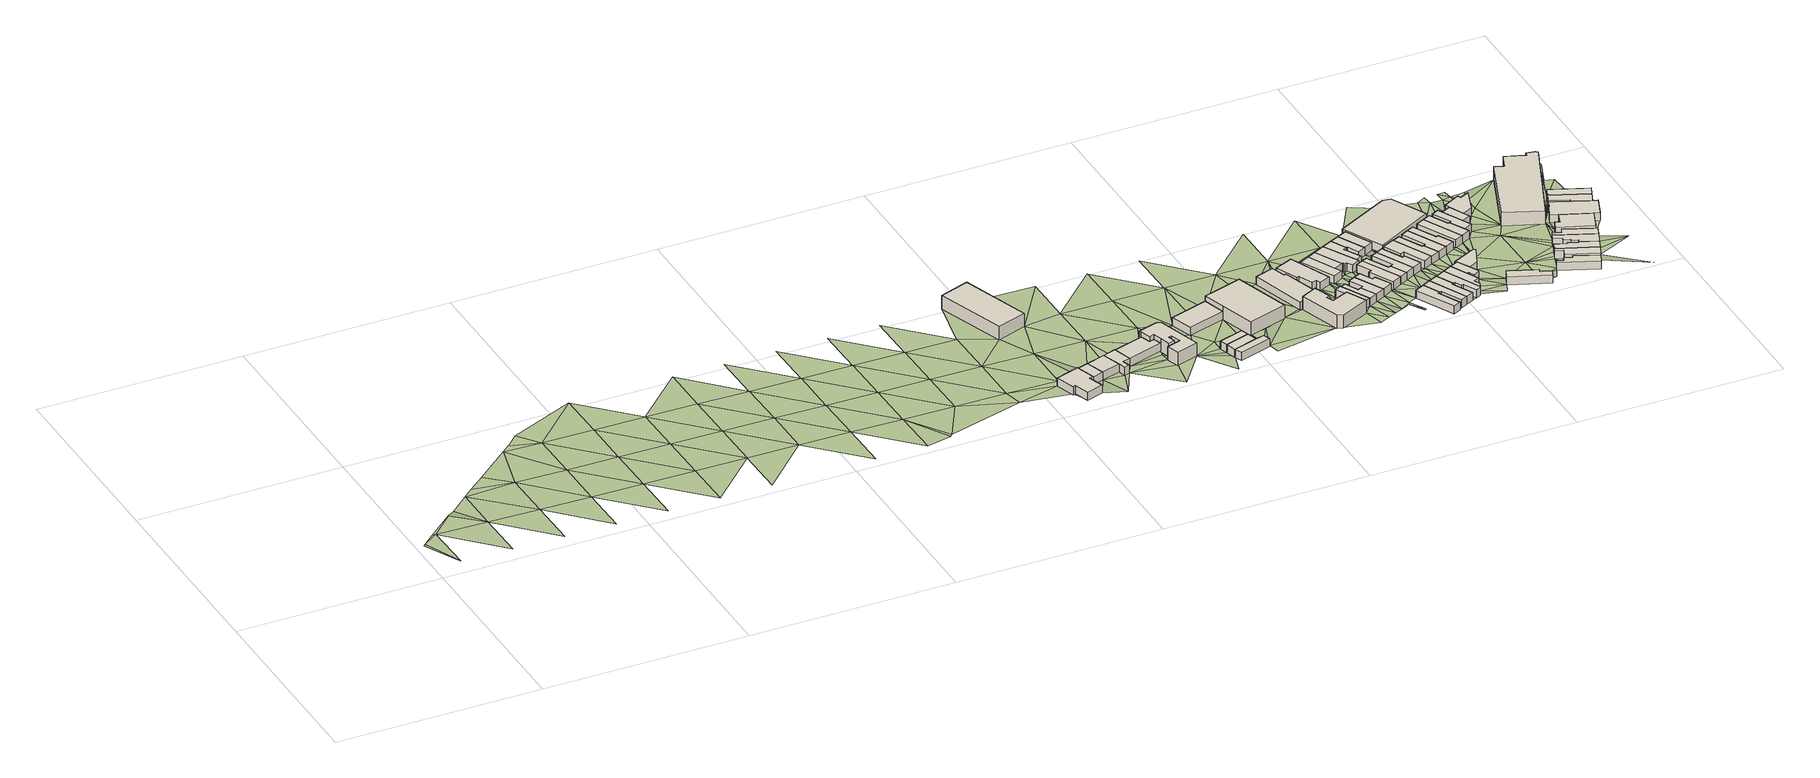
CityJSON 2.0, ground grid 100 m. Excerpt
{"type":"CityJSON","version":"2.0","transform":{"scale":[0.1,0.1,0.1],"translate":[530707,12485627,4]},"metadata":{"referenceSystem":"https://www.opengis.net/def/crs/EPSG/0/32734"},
"CityObjects":{
"building1":{"type":"Building","attributes":{"address":"10 Foundry Road Salt River Cape Town","building":"house","building:levels":1,"building_height":4.1,"plus_code":"4FRW3FC6+P85","ground_height":6.67,"roof_height":10.77},"geometry":[{"type":"Solid","lod":"1","boundaries":[[[[0,1,2,3]],[[1,4,5,2]],[[4,6,7,5]],[[6,8,9,7]],[[8,10,11,9]],[[10,12,13,11]],[[12,14,15,13]],[[14,0,3,15]],[[3,2,5,7,9,11,13,15]],[[14,12,10,8,6,4,1,0]]]]}]},
"building2":{"type":"Building","attributes":{"address":"Salt River Hall","building":"hall","building:levels":2,"amenity":"townhall","building_height":6.9,"plus_code":"4FRW3FC6+X79","ground_height":5.91,"roof_height":12.81},"geometry":[{"type":"Solid","lod":"1","boundaries":[[[[16,17,18,19]],[[17,20,21,18]],[[20,22,23,21]],[[22,16,19,23]],[[19,18,21,23]],[[22,20,17,16]]]]}]},
"building3":{"type":"Building","attributes":{"address":"14 Foundry Road Salt River Cape Town","building":"house","building:levels":1,"building_height":4.1,"plus_code":"4FRW3FC6+P9F","ground_height":6.31,"roof_height":10.41},"geometry":[{"type":"Solid","lod":"1","boundaries":[[[[24,25,26,27]],[[25,28,29,26]],[[28,30,31,29]],[[30,24,27,31]],[[27,26,29,31]],[[30,28,25,24]]]]}]},
"building4":{"type":"Building","attributes":{"address":"16 Foundry Road Salt River Cape Town","building":"house","building:levels":1,"building_height":4.1,"plus_code":"4FRW3FC6+PCJ","ground_height":6.31,"roof_height":10.41},"geometry":[{"type":"Solid","lod":"1","boundaries":[[[[32,24,27,33]],[[24,30,31,27]],[[30,34,35,31]],[[34,32,33,35]],[[33,27,31,35]],[[34,30,24,32]]]]}]},
"building5":{"type":"Building","attributes":{"address":"Foundry Road Salt River Cape Town","building":"house","building:levels":1,"building_height":4.1,"plus_code":"4FRW3FC6+PCX","ground_height":6.31,"roof_height":10.41},"geometry":[{"type":"Solid","lod":"1","boundaries":[[[[36,32,33,37]],[[32,34,35,33]],[[34,38,39,35]],[[38,40,41,39]],[[40,42,43,41]],[[42,44,45,43]],[[44,36,37,45]],[[37,33,35,39,41,43,45]],[[44,42,40,38,34,32,36]]]]}]},
"building6":{"type":"Building","attributes":{"address":"18 Foundry Road Salt River Cape Town","building":"industrial","building:levels":1,"building_height":4.1,"plus_code":"4FRW3FC6+QF5","ground_height":6.11,"roof_height":10.21},"geometry":[{"type":"Solid","lod":"1","boundaries":[[[[46,47,48,49]],[[47,50,51,48]],[[50,52,53,51]],[[52,54,55,53]],[[54,56,57,55]],[[56,46,49,57]],[[49,48,51,53,55,57]],[[56,54,52,50,47,46]]]]}]},
"building7":{"type":"Building","attributes":{"address":"24 Foundry Road Salt River Cape Town","building":"industrial","building:levels":2,"building_height":6.9,"plus_code":"4FRW3FC6+PHV","ground_height":5.75,"roof_height":12.65},"geometry":[{"type":"Solid","lod":"1","boundaries":[[[[58,59,60,61]],[[59,62,63,60]],[[62,64,65,63]],[[64,66,67,65]],[[66,68,69,67]],[[68,70,71,69]],[[70,72,73,71]],[[72,74,75,73]],[[74,76,77,75]],[[76,78,79,77]],[[78,80,81,79]],[[80,82,83,81]],[[82,84,85,83]],[[84,86,87,85]],[[86,58,61,87]],[[61,60,63,65,67,69,71,73,75,77,79,81,83,85,87]],[[86,84,82,80,78,76,74,72,70,68,66,64,62,59,58]]]]}]},
"building8":{"type":"Building","attributes":{"address":"Alfred Street Cape Town","building":"house","building:levels":1,"building_height":4.1,"plus_code":"4FRW3FC6+PMG","ground_height":5.93,"roof_height":10.03},"geometry":[{"type":"Solid","lod":"1","boundaries":[[[[88,89,90,91]],[[89,92,93,90]],[[92,94,95,93]],[[94,88,91,95]],[[91,90,93,95]],[[94,92,89,88]]]]}]},
"building9":{"type":"Building","attributes":{"address":"Alfred Street Cape Town","building":"house","building:levels":1,"building_height":4.1,"plus_code":"4FRW3FC6+MMV","ground_height":5.93,"roof_height":10.03},"geometry":[{"type":"Solid","lod":"1","boundaries":[[[[96,97,98,99]],[[97,89,90,98]],[[89,88,91,90]],[[88,96,99,91]],[[99,98,90,91]],[[88,89,97,96]]]]}]},
"building10":{"type":"Building","attributes":{"address":"26 Foundry Road Salt River Cape Town","building":"industrial","building:levels":1,"building_height":4.1,"plus_code":"4FRW3FC6+RJ5","ground_height":5.57,"roof_height":9.67},"geometry":[{"type":"Solid","lod":"1","boundaries":[[[[100,101,102,103]],[[101,104,105,102]],[[104,106,107,105]],[[106,100,103,107]],[[103,102,105,107]],[[106,104,101,100]]]]}]},
"building11":{"type":"Building","attributes":{"address":"Alfred Street Cape Town","building":"house","building:levels":1,"building_height":4.1,"plus_code":"4FRW3FC6+MMQ","ground_height":5.93,"roof_height":10.03},"geometry":[{"type":"Solid","lod":"1","boundaries":[[[[108,109,110,111]],[[109,112,113,110]],[[112,97,98,113]],[[97,96,99,98]],[[96,108,111,99]],[[111,110,113,98,99]],[[96,97,112,109,108]]]]}]},
"building12":{"type":"Building","attributes":{"address":"32 Foundry Road Salt River Cape Town","building":"industrial","building:levels":2,"building_height":6.9,"plus_code":"4FRW3FC6+QPH","ground_height":5.51,"roof_height":12.41},"geometry":[{"type":"Solid","lod":"1","boundaries":[[[[114,115,116,117]],[[115,118,119,116]],[[118,120,121,119]],[[120,122,123,121]],[[122,114,117,123]],[[117,116,119,121,123]],[[122,120,118,115,114]]]]}]},
"building13":{"type":"Building","attributes":{"address":"3 Junction Road Salt River Cape Town","building":"industrial","building:levels":1,"building_height":4.1,"plus_code":"4FRW3FC6+RR9","ground_height":5.14,"roof_height":9.24},"geometry":[{"type":"Solid","lod":"1","boundaries":[[[[124,125,126,127]],[[125,128,129,126]],[[128,130,131,129]],[[130,132,133,131]],[[132,134,135,133]],[[134,124,127,135]],[[127,126,129,131,133,135]],[[134,132,130,128,125,124]]]]}]},
"building14":{"type":"Building","attributes":{"address":"5A Junction Road Salt River Cape Town","building":"industrial","building:levels":2,"building_height":6.9,"plus_code":"4FRW3FC6+PV9","ground_height":5.91,"roof_height":12.81},"geometry":[{"type":"Solid","lod":"1","boundaries":[[[[136,137,138,139]],[[137,140,141,138]],[[140,142,143,141]],[[142,144,145,143]],[[144,146,147,145]],[[146,148,149,147]],[[148,150,151,149]],[[150,152,153,151]],[[152,136,139,153]],[[139,138,141,143,145,147,149,151,153]],[[152,150,148,146,144,142,140,137,136]]]]}]},
"building15":{"type":"Building","attributes":{"address":"38 Foundry Road Salt River Cape Town","building":"industrial","building:levels":1,"building_height":4.1,"plus_code":"4FRW3FC6+RVW","ground_height":5.14,"roof_height":9.24},"geometry":[{"type":"Solid","lod":"1","boundaries":[[[[154,155,156,157]],[[155,158,159,156]],[[158,160,161,159]],[[160,162,163,161]],[[162,164,165,163]],[[164,166,167,165]],[[166,168,169,167]],[[168,154,157,169]],[[157,156,159,161,163,165,167,169]],[[168,166,164,162,160,158,155,154]]]]}]},
"building16":{"type":"Building","attributes":{"address":"24 Greef Street Salt River Cape Town","building":"house","building:levels":1,"building_height":4.1,"plus_code":"4FRW3FC6+PWW","ground_height":5.99,"roof_height":10.09},"geometry":[{"type":"Solid","lod":"1","boundaries":[[[[170,171,172,173]],[[171,174,175,172]],[[174,176,177,175]],[[176,178,179,177]],[[178,180,181,179]],[[180,170,173,181]],[[173,172,175,177,179,181]],[[180,178,176,174,171,170]]]]}]},
"building17":{"type":"Building","attributes":{"address":"26 Greef Street Salt River Cape Town","building":"house","building:levels":1,"building_height":4.1,"plus_code":"4FRW3FC6+PXJ","ground_height":5.56,"roof_height":9.66},"geometry":[{"type":"Solid","lod":"1","boundaries":[[[[182,183,184,185]],[[183,186,187,184]],[[186,188,189,187]],[[188,190,191,189]],[[190,192,193,191]],[[192,182,185,193]],[[185,184,187,189,191,193]],[[192,190,188,186,183,182]]]]}]},
"building18":{"type":"Building","attributes":{"address":"42 Foundry Road Salt River Cape Town","building":"house","building:levels":1,"building_height":4.1,"plus_code":"4FRW3FC6+RWW","ground_height":5.12,"roof_height":9.22},"geometry":[{"type":"Solid","lod":"1","boundaries":[[[[194,195,196,197]],[[195,198,199,196]],[[198,200,201,199]],[[200,202,203,201]],[[202,194,197,203]],[[197,196,199,201,203]],[[202,200,198,195,194]]]]}]},
"building19":{"type":"Building","attributes":{"address":"28 Greef Street Salt River Cape Town","building":"house","building:levels":1,"building_height":4.1,"plus_code":"4FRW3FC6+QX7","ground_height":5.56,"roof_height":9.66},"geometry":[{"type":"Solid","lod":"1","boundaries":[[[[188,186,187,189]],[[186,204,205,187]],[[204,206,207,205]],[[206,208,209,207]],[[208,210,211,209]],[[210,188,189,211]],[[189,187,205,207,209,211]],[[210,208,206,204,186,188]]]]}]},
"building20":{"type":"Building","attributes":{"address":"44 Foundry Road Salt River Cape Town","building":"house","building:levels":1,"building_height":4.1,"plus_code":"4FRW3FC6+VW5","ground_height":5.12,"roof_height":9.22},"geometry":[{"type":"Solid","lod":"1","boundaries":[[[[195,194,197,196]],[[194,212,213,197]],[[212,214,215,213]],[[214,195,196,215]],[[196,197,213,215]],[[214,212,194,195]]]]}]},
"building21":{"type":"Building","attributes":{"address":"30 Greef Street Salt River Cape Town","building":"house","building:levels":1,"building_height":4.1,"plus_code":"4FRW3FC6+QX5","ground_height":5.56,"roof_height":9.66},"geometry":[{"type":"Solid","lod":"1","boundaries":[[[[206,204,205,207]],[[204,216,217,205]],[[216,218,219,217]],[[218,220,221,219]],[[220,222,223,221]],[[222,206,207,223]],[[207,205,217,219,221,223]],[[222,220,218,216,204,206]]]]}]},
"building22":{"type":"Building","attributes":{"address":"46 Foundry Road Salt River Cape Town","building":"house","building:levels":1,"building_height":4.1,"plus_code":"4FRW3FC6+VX3","ground_height":5.12,"roof_height":9.22},"geometry":[{"type":"Solid","lod":"1","boundaries":[[[[214,212,213,215]],[[212,224,225,213]],[[224,226,227,225]],[[226,228,229,227]],[[228,230,231,229]],[[230,232,233,231]],[[232,234,235,233]],[[234,236,237,235]],[[236,214,215,237]],[[215,213,225,227,229,231,233,235,237]],[[236,234,232,230,228,226,224,212,214]]]]}]},
"building23":{"type":"Building","attributes":{"address":"48 Foundry Road Salt River Cape Town","building":"house","building:levels":1,"building_height":4.1,"plus_code":"4FRW3FC6+VX5","ground_height":5.12,"roof_height":9.22},"geometry":[{"type":"Solid","lod":"1","boundaries":[[[[236,234,235,237]],[[234,238,239,235]],[[238,240,241,239]],[[240,242,243,241]],[[242,244,245,243]],[[244,236,237,245]],[[237,235,239,241,243,245]],[[244,242,240,238,234,236]]]]}]},
"building24":{"type":"Building","attributes":{"address":"Greef Street Salt River Cape Town","building":"house","building:levels":1,"building_height":4.1,"plus_code":"4FRW3FC7+Q2F","ground_height":5.56,"roof_height":9.66},"geometry":[{"type":"Solid","lod":"1","boundaries":[[[[246,247,248,249]],[[247,250,251,248]],[[250,252,253,251]],[[252,254,255,253]],[[254,256,257,255]],[[256,246,249,257]],[[249,248,251,253,255,257]],[[256,254,252,250,247,246]]]]}]},
"building25":{"type":"Building","attributes":{"address":"Greef Street Salt River Cape Town","building":"house","building:levels":1,"building_height":4.1,"plus_code":"4FRW3FC7+R23","ground_height":5.51,"roof_height":9.61},"geometry":[{"type":"Solid","lod":"1","boundaries":[[[[258,259,260,261]],[[259,262,263,260]],[[262,264,265,263]],[[264,266,267,265]],[[266,268,269,267]],[[268,258,261,269]],[[261,260,263,265,267,269]],[[268,266,264,262,259,258]]]]}]},
"building26":{"type":"Building","attributes":{"address":"31 Greef Street Salt River Cape Town","building":"house","building:levels":1,"building_height":4.1,"plus_code":"4FRW3FC7+M38","ground_height":5.89,"roof_height":9.99},"geometry":[{"type":"Solid","lod":"1","boundaries":[[[[270,271,272,273]],[[271,274,275,272]],[[274,276,277,275]],[[276,278,279,277]],[[278,280,281,279]],[[280,270,273,281]],[[273,272,275,277,279,281]],[[280,278,276,274,271,270]]]]}]},
"building27":{"type":"Building","attributes":{"address":"50 Foundry Road Salt River Cape Town","building":"house","building:levels":1,"building_height":4.1,"plus_code":"4FRW3FC7+V2J","ground_height":5.12,"roof_height":9.22},"geometry":[{"type":"Solid","lod":"1","boundaries":[[[[244,242,243,245]],[[242,282,283,243]],[[282,284,285,283]],[[284,286,287,285]],[[286,288,289,287]],[[288,244,245,289]],[[245,243,283,285,287,289]],[[288,286,284,282,242,244]]]]}]},
"building28":{"type":"Building","attributes":{"address":"Greef Street Salt River Cape Town","building":"house","building:levels":1,"building_height":4.1,"plus_code":"4FRW3FC7+R36","ground_height":5.51,"roof_height":9.61},"geometry":[{"type":"Solid","lod":"1","boundaries":[[[[264,262,263,265]],[[262,290,291,263]],[[290,292,293,291]],[[292,294,295,293]],[[294,296,297,295]],[[296,264,265,297]],[[265,263,291,293,295,297]],[[296,294,292,290,262,264]]]]}]},
"building29":{"type":"Building","attributes":{"address":"52 Foundry Road Salt River Cape Town","building":"house","building:levels":1,"building_height":4.1,"plus_code":"4FRW3FC7+V2P","ground_height":5.11,"roof_height":9.21},"geometry":[{"type":"Solid","lod":"1","boundaries":[[[[288,286,287,289]],[[286,298,299,287]],[[298,300,301,299]],[[300,288,289,301]],[[289,287,299,301]],[[300,298,286,288]]]]}]},
"building30":{"type":"Building","attributes":{"address":"33 Greef Street Salt River Cape Town","building":"house","building:levels":1,"building_height":4.1,"plus_code":"4FRW3FC7+M3Q","ground_height":5.89,"roof_height":9.99},"geometry":[{"type":"Solid","lod":"1","boundaries":[[[[302,270,273,303]],[[270,280,281,273]],[[280,304,305,281]],[[304,306,307,305]],[[306,308,309,307]],[[308,302,303,309]],[[303,273,281,305,307,309]],[[308,306,304,280,270,302]]]]}]},
"building31":{"type":"Building","attributes":{"address":"Greef Street Salt River Cape Town","building":"house","building:levels":1,"building_height":4.1,"plus_code":"4FRW3FC7+R33","ground_height":5.51,"roof_height":9.61},"geometry":[{"type":"Solid","lod":"1","boundaries":[[[[292,290,291,293]],[[290,310,311,291]],[[310,312,313,311]],[[312,314,315,313]],[[314,316,317,315]],[[316,292,293,317]],[[293,291,311,313,315,317]],[[316,314,312,310,290,292]]]]}]},
"building32":{"type":"Building","attributes":{"address":"35 Greef Street Salt River Cape Town","building":"house","building:levels":1,"building_height":4.1,"plus_code":"4FRW3FC7+M4F","ground_height":5.89,"roof_height":9.99},"geometry":[{"type":"Solid","lod":"1","boundaries":[[[[318,302,303,319]],[[302,308,309,303]],[[308,320,321,309]],[[320,322,323,321]],[[322,324,325,323]],[[324,318,319,325]],[[319,303,309,321,323,325]],[[324,322,320,308,302,318]]]]}]},
"building33":{"type":"Building","attributes":{"address":"37 Greef Street Salt River Cape Town","building":"house","building:levels":1,"building_height":4.1,"plus_code":"4FRW3FC7+P48","ground_height":5.76,"roof_height":9.86},"geometry":[{"type":"Solid","lod":"1","boundaries":[[[[326,327,328,329]],[[327,330,331,328]],[[330,332,333,331]],[[332,334,335,333]],[[334,336,337,335]],[[336,338,339,337]],[[338,340,341,339]],[[340,342,343,341]],[[342,326,329,343]],[[329,328,331,333,335,337,339,341,343]],[[342,340,338,336,334,332,330,327,326]]]]}]},
"building34":{"type":"Building","attributes":{"address":"40 Greef Street Salt River Cape Town","building":"house","building:levels":1,"building_height":4.1,"plus_code":"4FRW3FC7+R3Q","ground_height":5.41,"roof_height":9.51},"geometry":[{"type":"Solid","lod":"1","boundaries":[[[[344,345,346,347]],[[345,348,349,346]],[[348,350,351,349]],[[350,352,353,351]],[[352,354,355,353]],[[354,344,347,355]],[[347,346,349,351,353,355]],[[354,352,350,348,345,344]]]]}]},
"building35":{"type":"Building","attributes":{"address":"39 Greef Street Salt River Cape Town","building":"house","building:levels":1,"building_height":4.1,"plus_code":"4FRW3FC7+P52","ground_height":5.76,"roof_height":9.86},"geometry":[{"type":"Solid","lod":"1","boundaries":[[[[356,326,329,357]],[[326,342,343,329]],[[342,358,359,343]],[[358,360,361,359]],[[360,362,363,361]],[[362,364,365,363]],[[364,356,357,365]],[[357,329,343,359,361,363,365]],[[364,362,360,358,342,326,356]]]]}]},
"building36":{"type":"Building","attributes":{"address":"42 Greef Street Salt River Cape Town","building":"house","building:levels":1,"building_height":4.1,"plus_code":"4FRW3FC7+R4R","ground_height":5.11,"roof_height":9.21},"geometry":[{"type":"Solid","lod":"1","boundaries":[[[[366,367,368,369]],[[367,370,371,368]],[[370,372,373,371]],[[372,374,375,373]],[[374,376,377,375]],[[376,366,369,377]],[[369,368,371,373,375,377]],[[376,374,372,370,367,366]]]]}]},
"building37":{"type":"Building","attributes":{"address":"41 Greef Street Salt River Cape Town","building":"house","building:levels":1,"building_height":4.1,"plus_code":"4FRW3FC7+P5F","ground_height":5.76,"roof_height":9.86},"geometry":[{"type":"Solid","lod":"1","boundaries":[[[[378,356,357,379]],[[356,364,365,357]],[[364,380,381,365]],[[380,382,383,381]],[[382,384,385,383]],[[384,386,387,385]],[[386,388,389,387]],[[388,378,379,389]],[[379,357,365,381,383,385,387,389]],[[388,386,384,382,380,364,356,378]]]]}]},
"building38":{"type":"Building","attributes":{"address":"70 Foundry Road Salt River Cape Town","building":"industrial","building:levels":1,"building_height":4.1,"plus_code":"4FRW3FC7+W46","ground_height":4.76,"roof_height":8.86},"geometry":[{"type":"Solid","lod":"1","boundaries":[[[[390,391,392,393]],[[391,394,395,392]],[[394,396,397,395]],[[396,398,399,397]],[[398,390,393,399]],[[393,392,395,397,399]],[[398,396,394,391,390]]]]}]},
"building39":{"type":"Building","attributes":{"address":"44 Greef Street Salt River Cape Town","building":"house","building:levels":1,"building_height":4.1,"plus_code":"4FRW3FC7+R4X","ground_height":5.04,"roof_height":9.14},"geometry":[{"type":"Solid","lod":"1","boundaries":[[[[400,401,402,403]],[[401,404,405,402]],[[404,406,407,405]],[[406,408,409,407]],[[408,410,411,409]],[[410,400,403,411]],[[403,402,405,407,409,411]],[[410,408,406,404,401,400]]]]}]},
"building40":{"type":"Building","attributes":{"address":"43 Greef Street Salt River Cape Town","building":"house","building:levels":1,"building_height":4.1,"plus_code":"4FRW3FC7+Q54","ground_height":5.41,"roof_height":9.51},"geometry":[{"type":"Solid","lod":"1","boundaries":[[[[412,413,414,415]],[[413,416,417,414]],[[416,418,419,417]],[[418,420,421,419]],[[420,422,423,421]],[[422,412,415,423]],[[415,414,417,419,421,423]],[[422,420,418,416,413,412]]]]}]},
"building41":{"type":"Building","attributes":{"address":"46 Greef Street Salt River Cape Town","building":"house","building:levels":1,"building_height":4.1,"plus_code":"4FRW3FC7+V52","ground_height":5.04,"roof_height":9.14},"geometry":[{"type":"Solid","lod":"1","boundaries":[[[[401,424,425,402]],[[424,426,427,425]],[[426,428,429,427]],[[428,430,431,429]],[[430,404,405,431]],[[404,401,402,405]],[[402,425,427,429,431,405]],[[404,430,428,426,424,401]]]]}]},
"building42":{"type":"Building","attributes":{"address":"48 Greef Street Salt River Cape Town","building":"house","building:levels":1,"building_height":4.1,"plus_code":"4FRW3FC7+V55","ground_height":5.04,"roof_height":9.14},"geometry":[{"type":"Solid","lod":"1","boundaries":[[[[432,433,434,435]],[[433,436,437,434]],[[436,438,439,437]],[[438,432,435,439]],[[435,434,437,439]],[[438,436,433,432]]]]}]},
"building43":{"type":"Building","attributes":{"address":"23 Westminster Road Salt River Cape Town","building":"house","building:levels":1,"building_height":4.1,"plus_code":"4FRW3FC7+M7F","ground_height":5.76,"roof_height":9.86},"geometry":[{"type":"Solid","lod":"1","boundaries":[[[[440,441,442,443]],[[441,444,445,442]],[[444,446,447,445]],[[446,448,449,447]],[[448,450,451,449]],[[450,440,443,451]],[[443,442,445,447,449,451]],[[450,448,446,444,441,440]]]]}]},
"building44":{"type":"Building","attributes":{"address":"50 Greef Street Salt River Cape Town","building":"house","building:levels":1,"building_height":4.1,"plus_code":"4FRW3FC7+V63","ground_height":5.04,"roof_height":9.14},"geometry":[{"type":"Solid","lod":"1","boundaries":[[[[452,453,454,455]],[[453,456,457,454]],[[456,458,459,457]],[[458,432,435,459]],[[432,438,439,435]],[[438,460,461,439]],[[460,452,455,461]],[[455,454,457,459,435,439,461]],[[460,438,432,458,456,453,452]]]]}]},
"building45":{"type":"Building","attributes":{"address":"10 Westminster Road Salt River Cape Town","building":"house","building:levels":1,"building_height":4.1,"plus_code":"4FRW3FC7+V6M","ground_height":4.92,"roof_height":9.02},"geometry":[{"type":"Solid","lod":"1","boundaries":[[[[462,463,464,465]],[[463,466,467,464]],[[466,468,469,467]],[[468,470,471,469]],[[470,472,473,471]],[[472,474,475,473]],[[474,476,477,475]],[[476,462,465,477]],[[465,464,467,469,471,473,475,477]],[[476,474,472,470,468,466,463,462]]]]}]},
"building46":{"type":"Building","attributes":{"address":"8 Westminster Road Salt River Cape Town","building":"house","building:levels":1,"building_height":4.1,"plus_code":"4FRW3FC7+V6Q","ground_height":4.92,"roof_height":9.02},"geometry":[{"type":"Solid","lod":"1","boundaries":[[[[462,476,477,465]],[[476,478,479,477]],[[478,480,481,479]],[[480,482,483,481]],[[482,462,465,483]],[[465,477,479,481,483]],[[482,480,478,476,462]]]]}]},
"building47":{"type":"Building","attributes":{"address":"6 Westminster Road Salt River Cape Town","building":"house","building:levels":1,"building_height":4.1,"plus_code":"4FRW3FC7+V7V","ground_height":4.92,"roof_height":9.02},"geometry":[{"type":"Solid","lod":"1","boundaries":[[[[482,480,481,483]],[[480,484,485,481]],[[484,486,487,485]],[[486,488,489,487]],[[488,490,491,489]],[[490,492,493,491]],[[492,482,483,493]],[[483,481,485,487,489,491,493]],[[492,490,488,486,484,480,482]]]]}]},
"building48":{"type":"Building","attributes":{"address":"26 Portland Road Salt River Cape Town","building":"house","building:levels":1,"building_height":4.1,"plus_code":"4FRW3FC7+M9F","ground_height":5.44,"roof_height":9.54},"geometry":[{"type":"Solid","lod":"1","boundaries":[[[[494,495,496,497]],[[495,498,499,496]],[[498,500,501,499]],[[500,502,503,501]],[[502,504,505,503]],[[504,506,507,505]],[[506,508,509,507]],[[508,494,497,509]],[[497,496,499,501,503,505,507,509]],[[508,506,504,502,500,498,495,494]]]]}]},
"building49":{"type":"Building","attributes":{"address":"24 Portland Road Salt River Cape Town","building":"house","building:levels":1,"building_height":4.1,"plus_code":"4FRW3FC7+P94","ground_height":5.44,"roof_height":9.54},"geometry":[{"type":"Solid","lod":"1","boundaries":[[[[510,511,512,513]],[[511,514,515,512]],[[514,516,517,515]],[[516,518,519,517]],[[518,520,521,519]],[[520,510,513,521]],[[513,512,515,517,519,521]],[[520,518,516,514,511,510]]]]}]},
"building50":{"type":"Building","attributes":{"address":"22 Portland Road Salt River Cape Town","building":"house","building:levels":1,"building_height":4.1,"plus_code":"4FRW3FC7+P99","ground_height":5.44,"roof_height":9.54},"geometry":[{"type":"Solid","lod":"1","boundaries":[[[[522,523,524,525]],[[523,526,527,524]],[[526,528,529,527]],[[528,530,531,529]],[[530,532,533,531]],[[532,511,512,533]],[[511,510,513,512]],[[510,522,525,513]],[[525,524,527,529,531,533,512,513]],[[510,511,532,530,528,526,523,522]]]]}]},
"building51":{"type":"Building","attributes":{"address":"20 Portland Road Salt River Cape Town","building":"house","building:levels":1,"building_height":4.1,"plus_code":"4FRW3FC7+PCJ","ground_height":5.44,"roof_height":9.54},"geometry":[{"type":"Solid","lod":"1","boundaries":[[[[534,535,536,537]],[[535,538,539,536]],[[538,540,541,539]],[[540,542,543,541]],[[542,544,545,543]],[[544,546,547,545]],[[546,548,549,547]],[[548,523,524,549]],[[523,522,525,524]],[[522,534,537,525]],[[537,536,539,541,543,545,547,549,524,525]],[[522,523,548,546,544,542,540,538,535,534]]]]}]},
"building52":{"type":"Building","attributes":{"address":"18 Portland Road Salt River Cape Town","building":"house","building:levels":1,"building_height":4.1,"plus_code":"4FRW3FC7+PCR","ground_height":5.44,"roof_height":9.54},"geometry":[{"type":"Solid","lod":"1","boundaries":[[[[534,550,551,537]],[[550,552,553,551]],[[552,554,555,553]],[[554,556,557,555]],[[556,535,536,557]],[[535,534,537,536]],[[537,551,553,555,557,536]],[[535,556,554,552,550,534]]]]}]},
"building53":{"type":"Building","attributes":{"address":"16 Portland Road Salt River Cape Town","building":"house","building:levels":1,"building_height":4.1,"plus_code":"4FRW3FC7+QCP","ground_height":5.15,"roof_height":9.25},"geometry":[{"type":"Solid","lod":"1","boundaries":[[[[558,559,560,561]],[[559,562,563,560]],[[562,564,565,563]],[[564,566,567,565]],[[566,568,569,567]],[[568,558,561,569]],[[561,560,563,565,567,569]],[[568,566,564,562,559,558]]]]}]},
"building54":{"type":"Building","attributes":{"address":"3 Westminster Road Salt River Cape Town","building":"industrial","building:levels":2,"building_height":6.9,"plus_code":"4FRW3FC7+V9W","ground_height":4.65,"roof_height":11.55},"geometry":[{"type":"Solid","lod":"1","boundaries":[[[[570,571,572,573]],[[571,574,575,572]],[[574,576,577,575]],[[576,578,579,577]],[[578,580,581,579]],[[580,582,583,581]],[[582,584,585,583]],[[584,586,587,585]],[[586,570,573,587]],[[573,572,575,577,579,581,583,585,587]],[[586,584,582,580,578,576,574,571,570]]]]}]},
"building55":{"type":"Building","attributes":{"address":"14 Portland Road Salt River Cape Town","building":"industrial","building:levels":1,"building_height":4.1,"plus_code":"4FRW3FC7+RC9","ground_height":5.15,"roof_height":9.25},"geometry":[{"type":"Solid","lod":"1","boundaries":[[[[588,589,590,591]],[[589,592,593,590]],[[592,594,595,593]],[[594,559,560,595]],[[559,558,561,560]],[[558,596,597,561]],[[596,598,599,597]],[[598,588,591,599]],[[591,590,593,595,560,561,597,599]],[[598,596,558,559,594,592,589,588]]]]}]},
"building56":{"type":"Building","attributes":{"address":"12 Portland Road Salt River Cape Town","building":"house","building:levels":1,"building_height":4.1,"plus_code":"4FRW3FC7+RFR","ground_height":4.91,"roof_height":9.01},"geometry":[{"type":"Solid","lod":"1","boundaries":[[[[600,601,602,603]],[[601,604,605,602]],[[604,606,607,605]],[[606,608,609,607]],[[608,610,611,609]],[[610,600,603,611]],[[603,602,605,607,609,611]],[[610,608,606,604,601,600]]]]}]},
"building57":{"type":"Building","attributes":{"address":"10 Portland Road Salt River Cape Town","building":"house","building:levels":1,"building_height":4.1,"plus_code":"4FRW3FC7+VF7","ground_height":4.91,"roof_height":9.01},"geometry":[{"type":"Solid","lod":"1","boundaries":[[[[600,610,611,603]],[[610,612,613,611]],[[612,614,615,613]],[[614,600,603,615]],[[603,611,613,615]],[[614,612,610,600]]]]}]},
"terrain1":{"type":"TINRelief","geometry":[{"type":"CompositeSurface","lod":"1","boundaries":[[[616,617,618]],[[618,619,616]],[[620,616,619]],[[619,621,620]],[[622,621,619]],[[623,622,619]],[[621,622,624]],[[625,624,622]],[[622,626,625]],[[627,626,622]],[[628,629,625]],[[625,626,628]],[[629,628,630]],[[630,628,631]],[[626,632,628]],[[633,632,626]],[[631,628,634]],[[632,634,628]],[[631,635,636]],[[636,635,637]],[[631,634,635]],[[637,635,638]],[[634,632,639]],[[639,632,640]],[[635,634,641]],[[641,634,639]],[[638,635,642]],[[635,641,643]],[[643,642,635]],[[641,639,644]],[[645,644,639]],[[643,641,646]],[[644,646,641]],[[647,642,643]],[[646,647,643]],[[645,648,644]],[[646,644,648]],[[647,646,649]],[[648,649,646]],[[649,650,647]],[[648,651,652]],[[647,650,653]],[[649,648,652]],[[650,649,654]],[[654,649,652]],[[650,655,653]],[[655,650,654]],[[654,652,656]],[[657,656,652]],[[655,654,658]],[[656,658,654]],[[659,655,660]],[[655,658,660]],[[658,656,661]],[[661,656,662]],[[658,663,660]],[[663,658,661]],[[661,662,664]],[[665,660,666]],[[666,660,663]],[[664,667,661]],[[663,661,668]],[[667,668,661]],[[663,669,666]],[[663,668,669]],[[670,666,671]],[[667,672,668]],[[671,666,669]],[[673,669,668]],[[672,673,668]],[[671,669,674]],[[674,669,673]],[[675,676,671]],[[675,671,674]],[[672,1,673]],[[674,673,677]],[[672,678,1]],[[673,1,677]],[[675,674,679]],[[680,674,677]],[[6,678,681]],[[680,679,674]],[[679,682,675]],[[677,1,0]],[[0,680,677]],[[12,683,14]],[[684,679,680]],[[680,0,24]],[[30,14,683]],[[30,683,685]],[[686,680,24]],[[30,685,38]],[[680,686,684]],[[30,38,34]],[[40,38,685]],[[32,686,24]],[[42,40,44]],[[687,684,688]],[[686,32,36]],[[689,684,686]],[[688,684,689]],[[690,44,40]],[[86,686,36]],[[691,692,40]],[[690,40,692]],[[693,689,686]],[[46,86,36]],[[690,694,44]],[[44,694,52]],[[686,86,693]],[[694,690,695]],[[696,692,691]],[[694,695,52]],[[695,690,697]],[[693,698,689]],[[697,699,695]],[[693,86,84]],[[700,701,699]],[[699,697,700]],[[689,698,702]],[[693,84,104]],[[84,82,104]],[[104,698,693]],[[703,82,696]],[[704,705,696]],[[104,82,703]],[[696,706,703]],[[94,696,88]],[[696,705,88]],[[696,94,706]],[[104,707,698]],[[702,698,707]],[[706,94,92]],[[100,703,706]],[[104,708,707]],[[101,708,104]],[[100,706,92]],[[101,707,708]],[[89,97,112]],[[709,92,89]],[[709,89,112]],[[100,92,709]],[[112,710,711]],[[709,112,711]],[[712,707,101]],[[713,707,712]],[[711,710,714]],[[711,714,709]],[[710,715,716]],[[122,712,101]],[[716,714,710]],[[122,714,717]],[[718,712,122]],[[122,717,718]],[[717,714,136]],[[716,136,714]],[[712,718,719]],[[136,152,717]],[[717,152,720]],[[150,148,146]],[[134,719,718]],[[134,721,155]],[[155,721,722]],[[712,719,723]],[[150,146,724]],[[722,725,155]],[[722,720,725]],[[174,152,150]],[[134,155,719]],[[174,720,152]],[[726,725,720]],[[727,728,729]],[[725,726,730]],[[150,724,178]],[[731,726,720]],[[178,174,150]],[[731,720,174]],[[719,155,154]],[[732,726,731]],[[724,180,178]],[[176,174,178]],[[724,729,180]],[[731,174,171]],[[733,729,728]],[[729,170,180]],[[731,171,734]],[[170,729,733]],[[198,154,734]],[[171,192,734]],[[195,154,198]],[[734,735,198]],[[192,735,734]],[[170,733,736]],[[737,738,192]],[[208,735,192]],[[719,154,739]],[[208,192,738]],[[170,736,740]],[[195,214,154]],[[738,741,208]],[[206,735,208]],[[735,206,742]],[[743,740,736]],[[154,214,739]],[[744,745,742]],[[740,743,746]],[[206,222,742]],[[747,745,744]],[[742,222,744]],[[744,748,747]],[[739,749,719]],[[746,743,750]],[[744,222,751]],[[748,752,747]],[[751,748,744]],[[753,254,222]],[[743,754,750]],[[748,751,755]],[[751,222,250]],[[236,739,214]],[[222,254,250]],[[756,746,750]],[[753,757,254]],[[758,750,754]],[[757,759,254]],[[250,254,252]],[[760,758,754]],[[756,759,757]],[[250,761,751]],[[271,756,750]],[[244,739,236]],[[250,247,761]],[[759,756,271]],[[762,761,763]],[[247,764,761]],[[763,761,764]],[[244,288,739]],[[271,765,759]],[[240,766,242]],[[763,766,240]],[[759,765,767]],[[282,242,766]],[[763,764,294]],[[763,294,766]],[[764,266,294]],[[270,765,271]],[[768,749,739]],[[768,739,288]],[[294,266,264]],[[766,294,292]],[[765,769,767]],[[296,294,264]],[[766,292,770]],[[765,270,302]],[[771,280,278]],[[280,771,304]],[[765,772,769]],[[300,768,288]],[[292,316,770]],[[318,765,302]],[[770,316,298]],[[772,765,318]],[[768,300,298]],[[773,768,298]],[[316,774,298]],[[775,774,316]],[[775,316,314]],[[773,298,774]],[[318,310,772]],[[776,774,775]],[[775,314,776]],[[776,314,312]],[[322,334,324]],[[312,777,776]],[[322,778,334]],[[773,774,779]],[[324,334,780]],[[318,781,310]],[[310,782,312]],[[312,782,777]],[[783,334,778]],[[334,783,336]],[[782,310,781]],[[779,374,773]],[[782,781,356]],[[773,374,784]],[[354,782,356]],[[404,773,784]],[[360,358,362]],[[785,354,356]],[[786,768,394]],[[787,784,374]],[[787,374,788]],[[382,380,364]],[[382,364,362]],[[358,789,790]],[[785,356,378]],[[791,354,785]],[[787,792,784]],[[382,362,384]],[[362,358,793]],[[794,388,386]],[[773,404,795]],[[791,785,796]],[[362,793,384]],[[793,358,790]],[[797,388,794]],[[797,794,386]],[[386,384,450]],[[796,785,420]],[[797,386,450]],[[384,793,450]],[[798,799,430]],[[430,799,433]],[[795,404,430]],[[796,420,800]],[[801,433,799]],[[433,795,430]],[[801,799,800]],[[800,420,801]],[[795,433,432]],[[420,802,801]],[[802,420,418]],[[450,803,797]],[[797,803,418]],[[432,458,795]],[[418,804,802]],[[458,805,795]],[[456,805,458]],[[391,795,806]],[[456,453,805]],[[803,450,448]],[[805,807,795]],[[805,453,808]],[[418,809,804]],[[448,446,444]],[[810,811,804]],[[807,812,795]],[[806,795,812]],[[803,809,418]],[[813,807,814]],[[444,815,448]],[[816,807,813]],[[812,807,816]],[[804,809,810]],[[817,803,448]],[[478,476,810]],[[815,818,448]],[[819,806,812]],[[448,818,817]],[[812,816,820]],[[480,478,484]],[[478,810,821]],[[803,817,514]],[[821,810,809]],[[820,816,490]],[[803,514,511]],[[803,538,809]],[[821,484,478]],[[817,504,502]],[[511,532,803]],[[502,514,817]],[[822,820,823]],[[490,823,820]],[[532,538,803]],[[518,514,502]],[[484,821,824]],[[825,822,823]],[[486,490,488]],[[518,502,498]],[[516,514,518]],[[484,824,486]],[[486,823,490]],[[498,502,500]],[[809,538,535]],[[809,535,556]],[[809,826,821]],[[486,827,823]],[[828,518,498]],[[538,532,542]],[[530,528,532]],[[532,528,542]],[[809,556,826]],[[540,538,542]],[[542,528,546]],[[821,586,824]],[[828,498,829]],[[546,544,542]],[[486,824,586]],[[528,830,546]],[[526,830,528]],[[554,552,556]],[[552,566,556]],[[486,586,827]],[[548,546,830]],[[830,526,523]],[[830,523,548]],[[826,556,566]],[[566,564,826]],[[564,594,826]],[[831,566,552]],[[564,562,559]],[[559,594,564]],[[510,828,832]],[[826,594,592]],[[592,833,826]],[[834,831,552]],[[600,826,833]],[[835,522,510]],[[826,600,614]],[[534,522,835]],[[592,836,833]],[[534,835,834]],[[589,836,592]],[[837,826,614]],[[838,831,839]],[[840,614,841]],[[842,614,843]],[[842,841,614]],[[614,840,837]],[[837,840,844]]]}]}
},
"vertices":[
[3191,254,27],[3075,217,27],[3075,217,68],[3191,254,68],[3106,122,27],[3106,122,68],[3120,127,27],[3120,127,68],[3144,54,27],[3144,54,68],[3226,80,27],[3226,80,68],[3202,153,27],[3202,153,68],[3222,159,27],[3222,159,68],
[3015,674,19],[3160,724,19],[3160,724,88],[3015,674,88],[3044,1060,19],[3044,1060,88],[2899,1010,19],[2899,1010,88],
[3248,272,23],[3191,254,23],[3191,254,64],[3248,272,64],[3222,159,23],[3222,159,64],[3277,179,23],[3277,179,64],
[3340,301,23],[3340,301,64],[3370,208,23],[3370,208,64],
[3404,321,23],[3404,321,64],[3380,173,23],[3380,173,64],[3405,181,23],[3405,181,64],[3394,217,23],[3394,217,64],[3432,229,23],[3432,229,64],
[3554,367,21],[3404,321,21],[3404,321,62],[3554,367,62],[3432,229,21],[3432,229,62],[3608,284,21],[3608,284,62],[3595,326,21],[3595,326,62],[3570,318,21],[3570,318,62],
[3554,367,18],[3570,318,18],[3570,318,86],[3554,367,86],[3595,326,18],[3595,326,86],[3608,284,18],[3608,284,86],[3623,234,18],[3623,234,86],[3655,244,18],[3655,244,86],[3644,279,18],[3644,279,86],[3659,284,18],[3659,284,86],[3674,233,18],[3674,233,86],[3606,212,18],[3606,212,86],[3625,151,18],[3625,151,86],[3735,185,18],[3735,185,86],[3668,401,18],[3668,401,86],[3646,409,18],[3646,409,86],[3550,380,18],[3550,380,86],
[3864,152,19],[3984,190,19],[3984,190,60],[3864,152,60],[3972,228,19],[3972,228,60],[3851,190,19],[3851,190,60],
[3879,102,19],[4000,140,19],[4000,140,60],[3879,102,60],
[3967,407,16],[3934,515,16],[3934,515,57],[3967,407,57],[3747,458,16],[3747,458,57],[3781,350,16],[3781,350,57],
[3894,65,19],[4053,115,19],[4053,115,60],[3894,65,60],[4041,151,19],[4041,151,60],
[3934,515,15],[3967,407,15],[3967,407,84],[3934,515,84],[4020,238,15],[4020,238,84],[4213,298,15],[4213,298,84],[4126,574,15],[4126,574,84],
[4224,606,11],[4306,335,11],[4306,335,52],[4224,606,52],[4408,387,11],[4408,387,52],[4350,569,11],[4350,569,52],[4340,565,11],[4340,565,52],[4317,636,11],[4317,636,52],
[4313,322,19],[4379,120,19],[4379,120,88],[4313,322,88],[4409,109,19],[4409,109,88],[4548,176,19],[4548,176,88],[4500,271,19],[4500,271,88],[4416,235,19],[4416,235,88],[4403,270,19],[4403,270,88],[4420,275,19],[4420,275,88],[4390,359,19],[4390,359,88],
[4422,669,11],[4332,630,11],[4332,630,52],[4422,669,52],[4379,522,11],[4379,522,52],[4392,527,11],[4392,527,52],[4423,455,11],[4423,455,52],[4446,465,11],[4446,465,52],[4455,443,11],[4455,443,52],[4509,466,11],[4509,466,52],
[4587,222,20],[4514,364,20],[4514,364,61],[4587,222,61],[4483,348,20],[4483,348,61],[4516,284,20],[4516,284,61],[4503,277,20],[4503,277,61],[4543,200,20],[4543,200,61],
[4514,364,16],[4587,222,16],[4587,222,57],[4514,364,57],[4631,244,16],[4631,244,57],[4591,320,16],[4591,320,57],[4576,311,16],[4576,311,57],[4543,378,16],[4543,378,57],
[4564,517,11],[4498,652,11],[4498,652,52],[4564,517,52],[4449,629,11],[4449,629,52],[4533,464,11],[4533,464,52],[4580,487,11],[4580,487,52],
[4677,268,16],[4677,268,57],[4603,409,16],[4603,409,57],[4570,392,16],[4570,392,57],[4604,326,16],[4604,326,57],
[4608,540,11],[4608,540,52],[4539,673,11],[4539,673,52],
[4727,295,16],[4727,295,57],[4685,370,16],[4685,370,57],[4670,363,16],[4670,363,57],[4638,426,16],[4638,426,57],
[4613,542,11],[4613,542,52],[4619,532,11],[4619,532,52],[4627,536,11],[4627,536,52],[4643,507,11],[4643,507,52],[4683,528,11],[4683,528,52],[4678,542,11],[4678,542,52],[4592,700,11],[4592,700,52],
[4708,558,11],[4708,558,52],[4664,640,11],[4664,640,52],[4680,649,11],[4680,649,52],[4642,724,11],[4642,724,52],
[4788,328,16],[4693,514,16],[4693,514,57],[4788,328,57],[4658,497,16],[4658,497,57],[4693,426,16],[4693,426,57],[4679,419,16],[4679,419,57],[4738,299,16],[4738,299,57],
[4693,514,15],[4788,328,15],[4788,328,56],[4693,514,56],[4826,347,15],[4826,347,56],[4786,425,15],[4786,425,56],[4774,419,15],[4774,419,56],[4719,527,15],[4719,527,56],
[4844,217,19],[4797,193,19],[4797,193,60],[4844,217,60],[4891,4,19],[4891,4,60],[4928,22,19],[4928,22,60],[4875,131,19],[4875,131,60],[4884,135,19],[4884,135,60],
[4685,651,11],[4685,651,52],[4714,593,11],[4714,593,52],[4752,613,11],[4752,613,52],[4685,744,11],[4685,744,52],
[4870,370,15],[4870,370,56],[4779,550,15],[4779,550,56],[4747,536,15],[4747,536,56],[4800,432,15],[4800,432,56],
[4798,637,11],[4798,637,52],[4732,767,11],[4732,767,52],
[4884,237,19],[4884,237,60],[4892,138,19],[4892,138,60],[4943,36,19],[4943,36,60],[4975,52,19],[4975,52,60],
[4916,393,15],[4916,393,56],[4877,472,15],[4877,472,56],[4864,466,15],[4864,466,56],[4813,568,15],[4813,568,56],
[4927,258,19],[4927,258,60],[5012,69,19],[5012,69,60],[4961,171,19],[4961,171,60],[4968,175,19],[4968,175,60],
[4975,283,18],[4927,258,18],[4927,258,59],[4975,283,59],[4968,175,18],[4968,175,59],[4977,179,18],[4977,179,59],[4995,143,18],[4995,143,59],[5004,147,18],[5004,147,59],[5037,80,18],[5037,80,59],[5060,91,18],[5060,91,59],[5064,101,18],[5064,101,59],
[4887,611,14],[4827,581,14],[4827,581,55],[4887,611,55],[4869,493,14],[4869,493,55],[4887,502,14],[4887,502,55],[4938,398,14],[4938,398,55],[4982,422,14],[4982,422,55],
[5018,305,18],[5018,305,59],[5074,128,18],[5074,128,59],[5061,153,18],[5061,153,59],[5087,166,18],[5087,166,59],[5060,220,18],[5060,220,59],
[4982,422,11],[5028,445,11],[5028,445,52],[4982,422,52],[4990,518,11],[4990,518,52],[4982,515,11],[4982,515,52],[4925,630,11],[4925,630,52],[4887,611,11],[4887,611,52],
[5060,325,18],[5060,325,59],[5067,223,18],[5067,223,59],[5080,196,18],[5080,196,59],[5110,212,18],[5110,212,59],[5113,222,18],[5113,222,59],[5090,267,18],[5090,267,59],
[5116,751,8],[5028,926,8],[5028,926,49],[5116,751,49],[4990,930,8],[4990,930,49],[4732,796,8],[4732,796,49],[4832,599,8],[4832,599,49],
[5028,445,10],[5076,468,10],[5076,468,51],[5028,445,51],[4980,659,10],[4980,659,51],[4944,640,10],[4944,640,51],[5002,524,10],[5002,524,51],[4990,518,10],[4990,518,51],
[5060,325,14],[5090,267,14],[5090,267,55],[5060,325,55],[5139,290,14],[5139,290,55],[5179,385,14],[5179,385,55],[5167,392,14],[5167,392,55],[5054,336,14],[5054,336,55],
[5121,491,10],[5121,491,51],[5083,565,10],[5083,565,51],[5072,560,10],[5072,560,51],[5014,676,10],[5014,676,51],
[5082,710,10],[5041,690,10],[5041,690,51],[5082,710,51],[5137,499,10],[5137,499,51],[5178,520,10],[5178,520,51],
[5202,120,18],[5388,47,18],[5388,47,59],[5202,120,59],[5401,80,18],[5401,80,59],[5351,100,18],[5351,100,59],[5356,114,18],[5356,114,59],[5221,167,18],[5221,167,59],
[5211,565,10],[5173,639,10],[5173,639,51],[5211,565,51],[5166,636,10],[5166,636,51],[5119,729,10],[5119,729,51],[5223,541,10],[5223,541,51],
[5183,730,9],[5172,752,9],[5172,752,50],[5183,730,50],[5137,734,9],[5137,734,50],[5182,644,9],[5182,644,50],[5173,639,9],[5173,639,50],[5211,565,9],[5211,565,50],[5255,587,9],[5255,587,50],[5234,630,9],[5234,630,50],
[5277,651,9],[5277,651,50],[5263,680,9],[5263,680,50],[5228,752,9],[5228,752,50],
[5311,703,9],[5311,703,50],[5352,823,9],[5352,823,50],[5308,803,9],[5308,803,50],[5300,819,9],[5300,819,50],[5218,775,9],[5218,775,50],
[5631,64,14],[5651,111,14],[5651,111,55],[5631,64,55],[5538,158,14],[5538,158,55],[5533,146,14],[5533,146,55],[5497,161,14],[5497,161,55],[5489,141,14],[5489,141,55],[5458,154,14],[5458,154,55],[5451,139,14],[5451,139,55],
[5678,171,14],[5492,244,14],[5492,244,55],[5678,171,55],[5483,224,14],[5483,224,55],[5521,211,14],[5521,211,55],[5510,180,14],[5510,180,55],[5658,124,14],[5658,124,55],
[5695,216,14],[5612,250,14],[5612,250,55],[5695,216,55],[5610,244,14],[5610,244,55],[5562,263,14],[5562,263,55],[5560,258,14],[5560,258,55],[5505,280,14],[5505,280,55],
[5718,271,14],[5531,347,14],[5531,347,55],[5718,271,55],[5519,319,14],[5519,319,55],[5560,302,14],[5560,302,55],[5556,292,14],[5556,292,55],[5588,279,14],[5588,279,55],[5586,273,14],[5586,273,55],[5616,260,14],[5616,260,55],
[5733,313,14],[5733,313,55],[5588,373,14],[5588,373,55],[5577,348,14],[5577,348,55],[5539,364,14],[5539,364,55],
[5773,435,12],[5631,489,12],[5631,489,52],[5773,435,52],[5610,433,12],[5610,433,52],[5588,441,12],[5588,441,52],[5572,400,12],[5572,400,52],[5736,338,12],[5736,338,52],
[5394,578,7],[5573,508,7],[5573,508,76],[5394,578,76],[5753,953,7],[5753,953,76],[5744,961,7],[5744,961,76],[5702,969,7],[5702,969,76],[5697,951,7],[5697,951,76],[5602,986,7],[5602,986,76],[5573,912,7],[5573,912,76],[5528,928,7],[5528,928,76],
[5812,528,12],[5723,565,12],[5723,565,52],[5812,528,52],[5635,602,12],[5635,602,52],[5593,502,12],[5593,502,52],[5799,426,12],[5799,426,52],[5835,520,12],[5835,520,52],
[5656,656,9],[5639,613,9],[5639,613,50],[5656,656,50],[5727,576,9],[5727,576,50],[5723,565,9],[5723,565,50],[5812,528,9],[5812,528,50],[5835,582,9],[5835,582,50],
[5853,626,9],[5853,626,50],[5674,699,9],[5674,699,50],
[12,196,63],[4,189,63],[89,2,68],[89,252,63],[71,248,63],[202,362,63],[340,252,58],[340,2,62],[249,402,52],[343,484,52],[591,252,53],[591,2,57],[591,502,48],[393,528,52],[480,603,48],[657,757,42],[841,252,49],[841,2,53],[841,502,46],[841,752,41],[699,790,42],[701,792,42],[762,853,41],[1092,252,47],[1092,2,50],[1092,502,44],[1092,1002,36],[1092,752,40],[1343,252,44],[1343,2,48],[1343,502,41],[1343,752,37],[1594,252,42],[1594,502,38],[1594,752,35],[1594,2,46],[1844,252,40],[1594,1002,31],[1844,502,36],[1844,752,32],[2095,252,38],[2095,2,43],[2095,502,33],[1844,1002,28],[2095,752,29],[2345,252,35],[2345,2,40],[2345,502,30],[2472,34,37],[2095,1002,25],[2345,752,26],[2483,44,37],[2596,252,32],[2596,502,28],[2345,1002,23],[2596,752,24],[2868,161,30],[2847,252,30],[2847,502,26],[2847,752,23],[2596,1002,21],[3098,252,27],[3106,122,31],[3015,674,21],[3098,502,23],[3144,54,31],[2899,1010,20],[3226,80,28],[3160,724,21],[3332,39,28],[3348,502,20],[3098,1002,19],[3348,1002,15],[3348,752,17],[3606,212,21],[3599,2,26],[3625,151,21],[3599,502,18],[3599,252,21],[3623,234,21],[3735,185,19],[3674,233,21],[3599,752,15],[3655,244,21],[3659,284,21],[3644,279,21],[3599,1002,12],[3781,350,19],[3850,2,25],[3879,102,25],[3850,252,19],[3850,752,13],[3850,502,16],[4020,238,19],[4053,115,24],[4100,252,19],[4100,752,11],[3850,1002,10],[4213,298,19],[4069,60,24],[4379,120,23],[4306,335,19],[4224,606,15],[4351,752,11],[4408,387,16],[4340,565,16],[4350,569,16],[4351,1002,8],[4500,271,20],[4379,522,16],[4423,455,16],[4409,109,23],[4573,74,24],[4548,176,20],[4392,527,16],[4455,443,16],[4446,465,16],[4622,98,24],[4509,466,16],[4533,464,16],[4663,117,24],[4576,311,20],[4591,320,20],[4602,752,11],[4631,244,20],[4604,326,20],[4580,487,16],[4705,138,20],[4602,502,16],[4564,517,16],[4677,268,20],[4608,540,16],[4619,532,16],[4602,1002,8],[4755,173,19],[4643,507,16],[4613,542,16],[4670,363,20],[4750,160,19],[4627,536,16],[4727,295,19],[4685,370,20],[4797,87,23],[4738,299,19],[4790,82,23],[4683,528,16],[4678,542,16],[4708,558,16],[4719,527,16],[4853,252,19],[4714,593,16],[4788,328,19],[4732,796,11],[4826,347,19],[4752,613,15],[4943,36,23],[4870,370,19],[4832,599,15],[4827,581,15],[4853,502,15],[4869,493,15],[4887,502,15],[5012,69,21],[4887,611,15],[4977,179,19],[4975,283,19],[4938,398,15],[5037,80,21],[4944,640,11],[5054,336,18],[4853,1002,8],[4990,518,14],[4982,515,14],[5064,101,21],[5180,71,21],[5028,445,14],[5002,524,14],[5202,120,21],[5103,252,18],[5116,751,10],[5076,468,14],[5139,290,18],[5072,560,14],[5083,565,14],[5121,491,14],[5137,499,14],[5178,520,14],[5354,252,15],[5223,541,14],[5137,734,10],[5147,902,8],[5172,752,10],[5182,644,10],[5354,502,12],[5255,587,12],[5211,565,14],[5195,876,10],[5228,752,10],[5183,730,10],[5428,89,18],[5218,775,10],[5458,154,15],[5451,139,15],[5191,926,8],[5259,881,6],[5394,578,12],[5255,929,6],[5297,887,6],[5354,752,9],[5293,932,6],[5573,508,12],[5367,893,6],[5658,124,18],[5651,111,18],[5605,252,14],[5736,338,16],[5855,2,20],[5639,613,12],[5733,313,16],[5855,252,16],[5727,576,12],[5753,953,8],[5773,435,13],[5799,426,13],[5722,829,9],[5763,813,10],[5773,695,10],[5802,660,10],[5769,952,8]
]}
